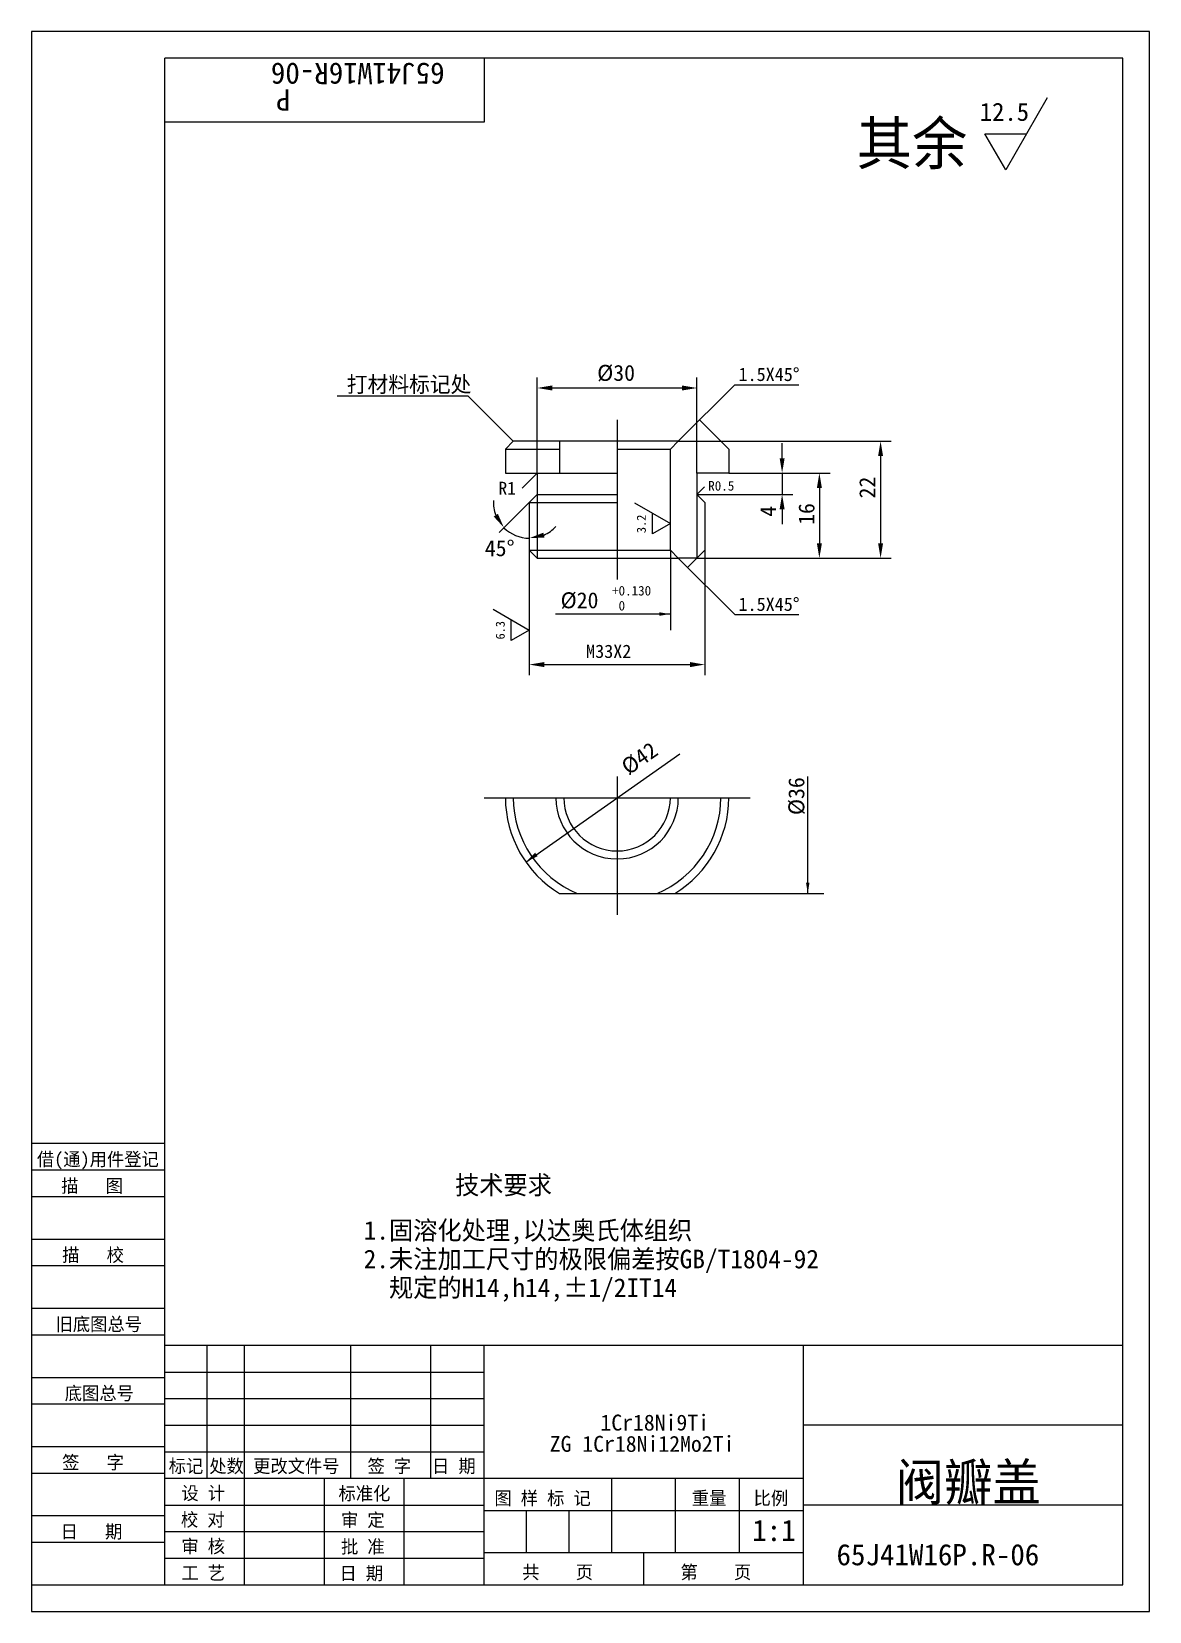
# Model space of a CAD drawing. Header units: metres. Extents: x 0 to 210, y 0 to 297.
import ezdxf

# ---------------------------------------------------------------- set-up
doc = ezdxf.new("R2010")
doc.units = ezdxf.units.M
for name, color, linetype in [('C', 6, 'Continuous'), ('D', 1, 'Continuous'), ('FL', 5, 'Continuous'), ('HA', 5, 'Continuous'), ('T', 7, 'Continuous'), ('TL', 4, 'Continuous')]:
    doc.layers.add(name, color=color, linetype=linetype)

# ---------------------------------------------------------------- blocks, each defined once
blk = doc.blocks.new('TUKUN4')
at = {"layer": 'FL'}
for p, q in [((0, 297), (0, 0)), ((210, 297), (0, 297)), ((210, 0), (210, 297)), ((0, 78), (25, 78)), ((0, 70), (25, 70)), ((0, 65), (25, 65)), ((0, 57), (25, 57)), ((0, 52), (25, 52)), ((33, 25), (33, 50)), ((40, 5), (40, 50)), ((60, 25), (60, 50)), ((75, 25), (75, 50)), ((25, 45), (85, 45)), ((0, 44), (25, 44)), ((0, 39), (25, 39)), ((25, 40), (85, 40)), ((25, 35), (85, 35)), ((0, 31), (25, 31)), ((25, 30), (85, 30)), ((0, 26), (25, 26)), ((70, 5), (70, 25)), ((0, 18), (25, 18)), ((25, 20), (85, 20)), ((25, 15), (85, 15)), ((0, 13), (25, 13)), ((25, 10), (85, 10)), ((0, 0), (210, 0))]:
    blk.add_line(p, q, dxfattribs=at)
at = {"layer": 'TL'}
for p, q in [((25, 5), (25, 292)), ((205, 292), (25, 292)), ((85, 292), (85, 280)), ((205, 5), (205, 292)), ((85, 280), (25, 280)), ((0, 88), (25, 88)), ((0, 83), (25, 83)), ((205, 50), (25, 50)), ((85, 5), (85, 50)), ((145, 5), (145, 50)), ((205, 35), (145, 35)), ((145, 25), (25, 25)), ((55, 5), (55, 25)), ((109, 11), (109, 25)), ((121, 11), (121, 25)), ((133, 11), (133, 25)), ((85, 19), (145, 19)), ((93, 11), (93, 19)), ((101, 11), (101, 19)), ((205, 20), (145, 20)), ((145, 11), (85, 11)), ((115, 5), (115, 11)), ((0, 5), (205, 5))]:
    blk.add_line(p, q, dxfattribs=at)
at = {"layer": 'T'}
for s, p in [('借(通)用件登记', (1, 83.76)), ('描   图', (5.56, 78.76)), ('描   校', (5.74, 65.76)), ('旧底图总号', (4.49, 52.76)), ('底图总号', (6.22, 39.76)), ('签   字', (5.74, 26.76)), ('标记', (25.75, 26.07)), ('处数', (33.38, 26.07)), ('更改文件号', (41.61, 26.07)), ('签 字', (63.1, 26.07)), ('日 期', (75.23, 26.07)), ('设 计', (28.14, 20.99)), ('标准化', (57.65, 20.93)), ('图 样 标 记', (86.95, 20.04)), ('重量', (124.03, 20.04)), ('比例', (135.64, 20.04)), ('校 对', (28.05, 15.99)), ('审 定', (58.13, 15.93)), ('日   期', (5.45, 13.76)), ('审 核', (28.14, 10.99)), ('批 准', (58.13, 10.93)), ('共    页', (92.18, 6.13)), ('第    页', (121.9, 6.13)), ('工 艺', (28.14, 5.99)), ('日 期', (57.84, 5.93))]:
    blk.add_text(s, height=2.5, dxfattribs=at).set_placement(p)

msp = doc.modelspace()

# ---------------------------------------------------------------- linework, layer by layer
at = {"layer": 'C'}
for points in [[(110, 224), (110, 194)], [(110, 156.96), (110, 130.96)], [(85, 152.96), (135, 152.96)]]:
    msp.add_lwpolyline(points, dxfattribs=at)
at = {"layer": 'D'}
for p, q in [((190.81, 284.52), (183, 271)), ((183, 271), (179.1, 277.76)), ((179.1, 277.76), (186.9, 277.76)), ((95, 214), (95, 232)), ((125, 214), (125, 232)), ((97.8, 230), (122.2, 230)), ((62.01, 228.49), (57.42, 228.49)), ((129.5, 220), (161.5, 220)), ((141, 216.8), (141, 219.6)), ((159.5, 217.2), (159.5, 200.8)), ((131, 214), (143, 214)), ((131, 214), (150, 214)), ((141, 214), (141, 210)), ((148, 211.2), (148, 200.8)), ((113.24, 208.4), (120, 204.5)), ((125, 210), (143, 210)), ((116.62, 202.55), (116.62, 206.45)), ((141, 207.2), (141, 204.4)), ((120, 204.5), (116.62, 202.55)), ((93.5, 199.5), (93.5, 176)), ((126.5, 199.5), (126.5, 176)), ((125, 198), (161.5, 198)), ((125, 198), (150, 198)), ((86.74, 188.4), (93.5, 184.5)), ((102, 187.5), (98.43, 187.5)), ((120, 187.5), (102, 187.5)), ((90.12, 182.55), (90.12, 186.45)), ((93.5, 184.5), (90.12, 182.55)), ((96.3, 178), (123.7, 178)), ((92.82, 140.88), (121.76, 161.22)), ((145.82, 134.96), (145.82, 156.96))]:
    msp.add_line(p, q, dxfattribs=at)
for points in [[(121.5, 220), (132.11, 230.61), (144.11, 230.61)], [(90.5, 220), (82.01, 228.49), (62.01, 228.49)], [(129.5, 220), (125.5, 224)], [(95, 214), (92.17, 211.17)], [(125, 210), (126.41, 211.41)], [(93.5, 208.5), (87.84, 202.84)], [(120, 199.5), (120, 184.5)], [(121.5, 198), (132.11, 187.39), (144.11, 187.39)], [(125, 198), (123.25, 196.25)], [(120.82, 134.96), (148.82, 134.96)]]:
    msp.add_lwpolyline(points, dxfattribs=at)
for start, end in [(177.02, 201.01), (225, 270), (293.99, 317.98)]:
    msp.add_arc((93.5, 208.5), 6.74, start, end, dxfattribs=at)
for points in [[(97.8, 230.47), (97.8, 229.53), (95, 230)], [(122.2, 230.47), (122.2, 229.53), (125, 230)], [(159.03, 217.2), (159.97, 217.2), (159.5, 220)], [(140.53, 216.8), (141.47, 216.8), (141, 214)], [(147.53, 211.2), (148.47, 211.2), (148, 214)], [(140.53, 207.2), (141.47, 207.2), (141, 210)], [(87.6, 206.34), (86.82, 205.83), (88.74, 203.74)], [(96.34, 201.89), (96.14, 202.8), (93.5, 201.76)], [(147.53, 200.8), (148.47, 200.8), (148, 198)], [(159.03, 200.8), (159.97, 200.8), (159.5, 198)], [(117.94, 187.17), (120, 187.5), (117.94, 187.83)], [(96.3, 178.47), (96.3, 177.53), (93.5, 178)], [(123.7, 178.47), (123.7, 177.53), (126.5, 178)], [(94.61, 142.62), (92.82, 140.88), (95.06, 141.98)], [(145.49, 137.02), (145.82, 134.96), (146.14, 137.02)]]:
    msp.add_solid(points, dxfattribs=at)
at = {"layer": 'HA'}
for points in [[(95, 210), (95, 198)], [(125, 210), (125, 198)]]:
    msp.add_lwpolyline(points, dxfattribs=at)
at = {"layer": 'TL'}
for points in [[(121.5, 220), (90.5, 220), (89, 218.5), (89, 214), (95, 214), (95, 210), (93.5, 208.5), (93.5, 199.5), (95, 198), (121.5, 198)], [(99.18, 220), (99.18, 214)], [(89, 218.5), (99.18, 218.5)], [(110, 218.5), (120, 218.5)], [(95, 214), (110, 214)], [(93.5, 208.5), (110, 208.5)], [(95, 210), (110, 210)], [(93.5, 199.5), (120, 199.5)]]:
    msp.add_lwpolyline(points, dxfattribs=at)
msp.add_lwpolyline([(121.5, 220), (129.5, 220), (131, 218.5), (131, 214), (125, 214), (125, 210), (126.5, 208.5), (126.5, 199.5), (125, 198), (121.5, 198), (120, 199.5), (120, 218.5)], close=True, dxfattribs=at)
for points in [[(89, 152.96, 0.26), (99.18, 134.96), (102.5, 134.96)], [(90.5, 152.96, 0.3), (102.5, 134.96), (117.5, 134.96, 0.3), (129.5, 152.96, 0.3)], [(98.5, 152.96, 1), (121.5, 152.96, 1)], [(100, 152.96, 1), (120, 152.96, 1)], [(117.5, 134.96), (120.82, 134.96, 0.26), (131, 152.96, 0.26)]]:
    msp.add_lwpolyline(points, format="xyb", dxfattribs=at)

# ---------------------------------------------------------------- block references
at = {"layer": 'D'}
msp.add_blockref('TUKUN4', (0, 0), dxfattribs=at)

# ---------------------------------------------------------------- texts
for s, height, rotation, p in [('65J41W16R-06', 4, 180, (77.6, 291.1)), ('P', 4, 180, (48.65, 286.12)), ('22', 3, 90, (158.49, 209.24)), ('16', 3, 90, (147.08, 204.27)), ('3.2', 1.7, 90, (115.39, 202.72)), ('4', 3, 90, (139.88, 205.8)), ('6.3', 1.7, 90, (88.89, 182.72)), ('%%C42', 3, 35.1, (112.14, 157.12)), ('%%C36', 3, 90, (145.17, 149.71))]:
    msp.add_text(s, height=height, rotation=rotation, dxfattribs=at).set_placement(p)
for s, height, p in [('12.5', 3.4, (178.14, 280.22)), ('其余', 8, (155, 272)), ('打材料标记处', 3, (59.22, 229.19)), ('%%C30', 3, (106.25, 231.34)), ('1.5X45%%D', 2.5, (132.81, 231.31)), ('R1', 2.4, (87.71, 209.97)), ('R0.5', 1.8, (127.12, 210.71)), ('45%%d', 3, (85.15, 198.38)), ('%%C20', 3, (99.38, 188.59)), ('+0.130', 1.8, (109.05, 190.99)), ('1.5X45%%D', 2.5, (132.81, 188.1)), (' 0', 1.8, (109.05, 188.17)), ('M33X2', 2.5, (104.17, 179.25)), ('    技术要求', 3.5, (70.03, 78.4)), ('1.固溶化处理,以达奥氏体组织', 3.5, (62.38, 69.89)), ('2.未注加工尺寸的极限偏差按GB/T1804-92          ', 3.5, (62.38, 64.5)), ('  规定的H14,h14,%%P1/2IT14', 3.5, (62.38, 59.11)), ('1Cr18Ni9Ti', 3, (106.86, 34)), ('ZG 1Cr18Ni12Mo2Ti', 3, (97.34, 30)), ('阀瓣盖', 7, (162.32, 20.8)), ('1:1', 4, (135.38, 13.23)), ('65J41W16P.R-06', 4, (151.22, 8.67))]:
    msp.add_text(s, height=height, dxfattribs=at).set_placement(p)

doc.saveas('drawing.dxf')
